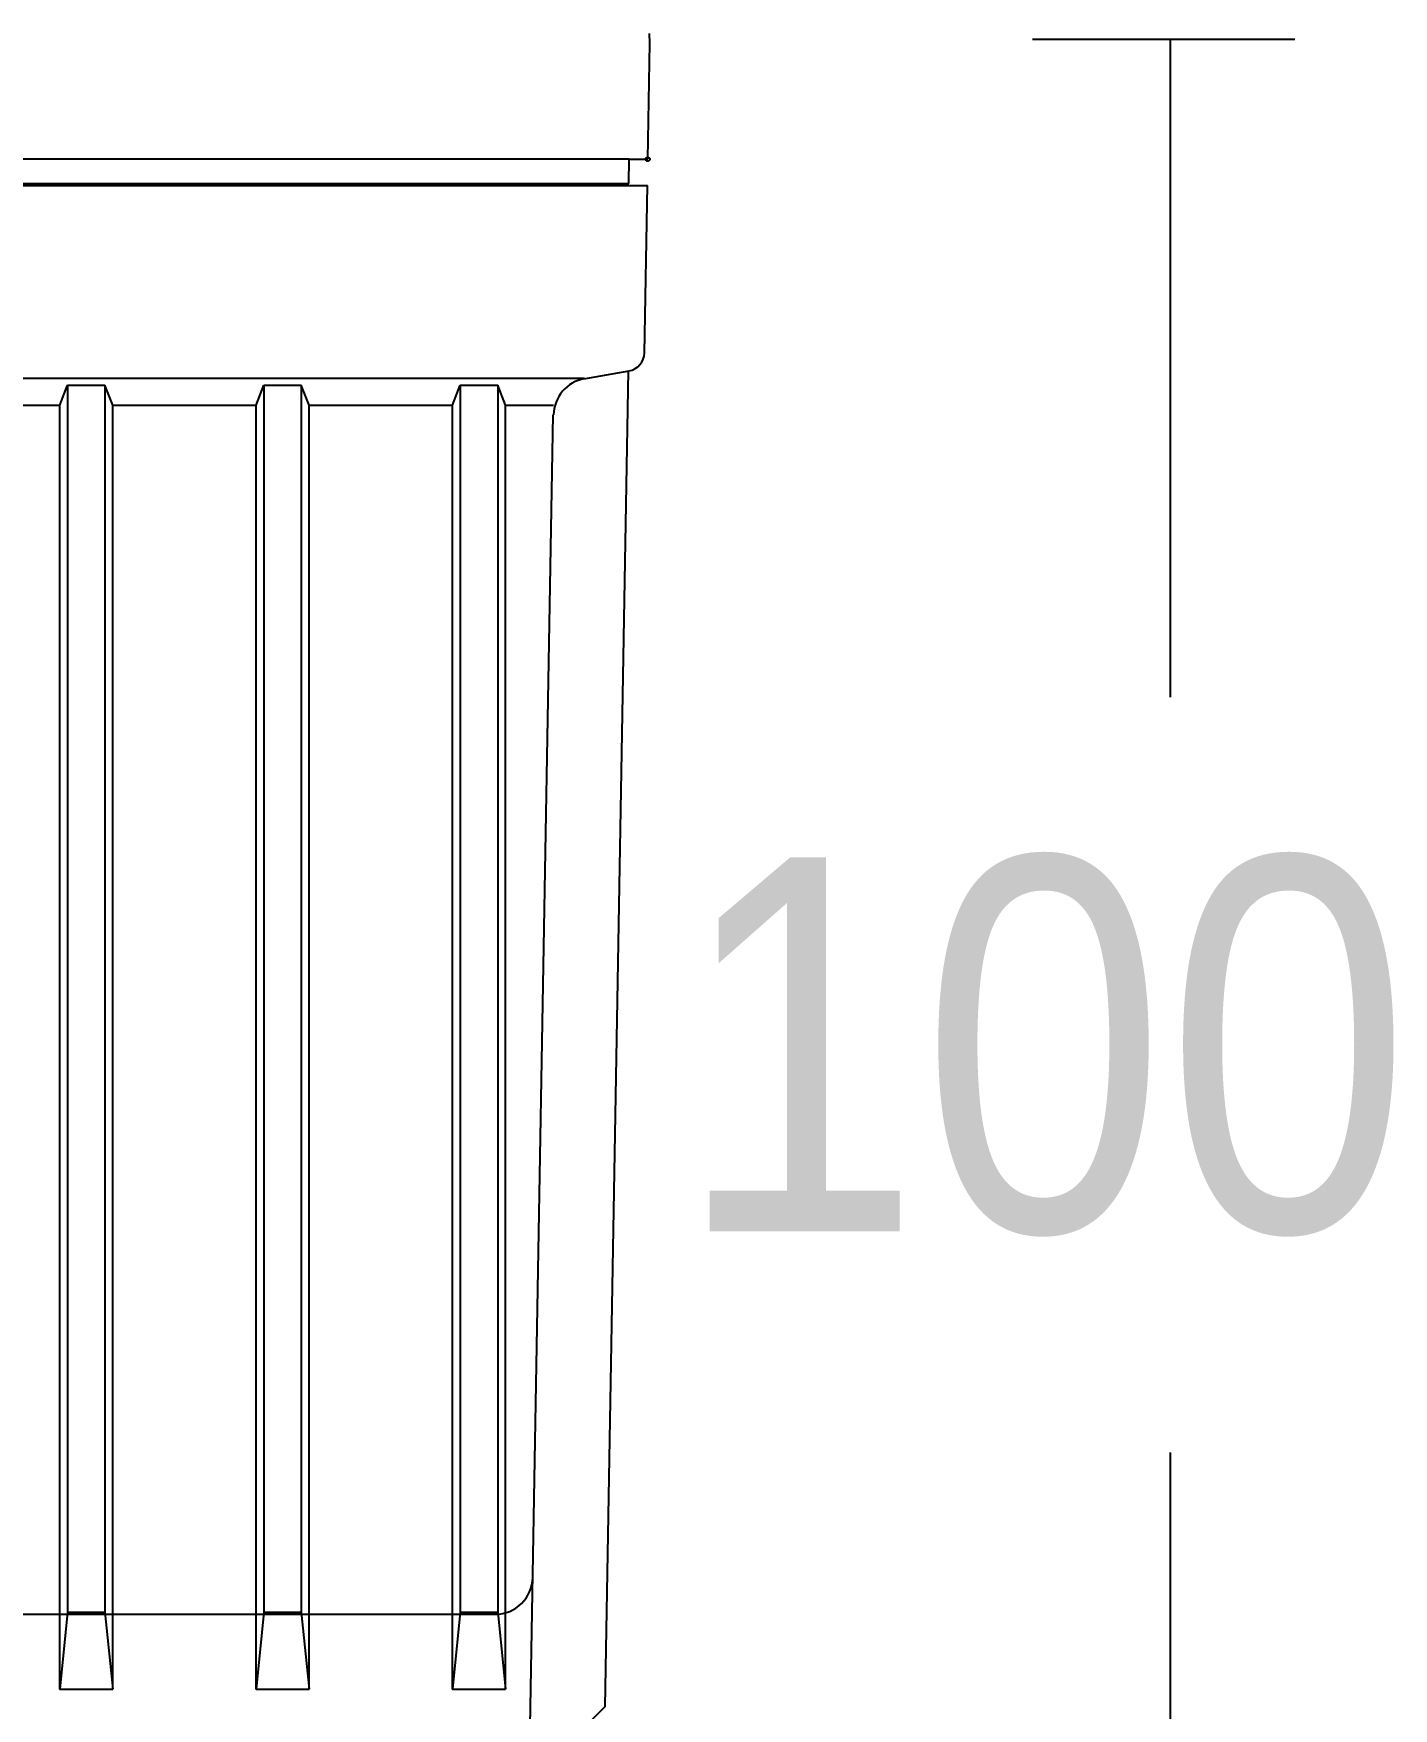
# Model space of a CAD drawing. Extents: x 0 to 172, y 0 to 108.
# Drawn here: x 31.1 to 63.6, y 25.38 to 65.4 of the extents above; entities that cross this region are included whole.
import ezdxf

# ---------------------------------------------------------------- set-up
doc = ezdxf.new("R2010")
doc.units = 0
doc.layers.add('LIVELLO_1', color=160, linetype='Continuous')
doc.styles.add('STD', font='txt')

# ---------------------------------------------------------------- blocks, each defined once
blk = doc.blocks.new('AI9-BLK1')
at = {"layer": 'LIVELLO_1', "color": 7}
for p, q in [((-40.398, 7.746), (-40.35, 10.517)), ((-40.35, 10.517), (-40.359, 10.749)), ((-31.203, 10.617), (-24.939, 10.617)), ((-27.92, 10.617), (-27.92, -5.107)), ((-40.845, 7.746), (-67.231, 7.746)), ((-40.855, 7.166), (-40.845, 7.746)), ((-40.845, 7.746), (-40.398, 7.746)), ((-67.222, 7.12), (-40.409, 7.12)), ((-66.774, 7.166), (-40.855, 7.166)), ((-40.478, 3.121), (-40.409, 7.12)), ((-41.91, 2.503), (-65.721, 2.503)), ((-41.926, 2.499), (-40.847, 2.688)), ((-54.449, 1.868), (-54.263, 2.35)), ((-54.263, 2.35), (-53.368, 2.35)), ((-53.182, 1.868), (-53.368, 2.35)), ((-53.368, 2.35), (-53.368, -26.971)), ((-49.756, 1.868), (-49.57, 2.35)), ((-49.57, 2.35), (-48.677, 2.35)), ((-48.489, 1.868), (-48.677, 2.35)), ((-48.677, 2.35), (-48.677, -26.971)), ((-45.064, 1.868), (-44.878, 2.35)), ((-44.878, 2.35), (-43.984, 2.35)), ((-44.878, 2.35), (-44.878, -26.971)), ((-43.799, 1.868), (-43.984, 2.35)), ((-43.984, 2.35), (-43.984, -26.971)), ((-57.875, 1.868), (-54.449, 1.868)), ((-54.449, -28.808), (-54.449, 1.868)), ((-53.182, -28.808), (-53.182, 1.868)), ((-53.182, 1.868), (-49.756, 1.868)), ((-49.756, -28.808), (-49.756, 1.868)), ((-48.489, -28.808), (-48.489, 1.868)), ((-48.489, 1.868), (-45.064, 1.868)), ((-45.064, -28.808), (-45.064, 1.868)), ((-43.799, -28.808), (-43.799, 1.868)), ((-43.799, 1.868), (-42.649, 1.868)), ((-27.92, -23.155), (-27.92, -37.423)), ((-63.587, -27.02), (-44.042, -27.02))]:
    blk.add_line(p, q, dxfattribs=at)
for points in [[(-43.234, -31.043), (-41.414, -29.222), (-40.859, 2.686)], [(-54.263, 2.35), (-54.263, -26.971), (-54.449, -28.808), (-53.182, -28.808)], [(-49.57, 2.35), (-49.57, -26.971), (-49.756, -28.808), (-48.489, -28.808)], [(-54.263, -26.971), (-53.368, -26.971), (-53.182, -28.808)], [(-49.57, -26.971), (-48.677, -26.971), (-48.489, -28.808)], [(-44.878, -26.971), (-45.064, -28.808), (-43.799, -28.808)], [(-44.878, -26.971), (-43.984, -26.971), (-43.799, -28.808)]]:
    blk.add_lwpolyline(points, dxfattribs=at)
blk.add_ellipse((-40.398, 7.746), major_axis=(0.0499, 0), ratio=0.946461, dxfattribs=at)
blk.add_ellipse((-40.398, 7.746), major_axis=(0.0499, 0), ratio=0.946461, dxfattribs=at)
for points in [[(-40.847, 2.688), (-40.637, 2.726), (-40.483, 2.907), (-40.478, 3.121)], [(-41.91, 2.503), (-42.331, 2.429), (-42.641, 2.064), (-42.649, 1.636)], [(-44.042, -27.02), (-43.555, -27.02), (-43.157, -26.63), (-43.148, -26.142)]]:
    blk.add_open_spline(points, degree=3, dxfattribs=at)
blk.add_open_spline([(-49.37, -32.383), (-49.37, -32.383), (-44.136, -32.383), (-44.136, -32.383), (-43.648, -32.383), (-43.251, -31.991), (-43.243, -31.505), (-43.243, -31.505), (-42.663, 1.634), (-42.663, 1.634)], degree=3, knots=[0, 0, 0, 0, 1, 1, 1, 2, 2, 2, 3, 3, 3, 3], dxfattribs=at)
at = {"layer": 'LIVELLO_1', "color": 7, "insert": (-39.717, -8.935), "char_height": 8.9376, "attachment_point": 1, "style": 'STD'}
blk.add_mtext('\\fMyriad Roman|b0|i0;\\H8.9376;\\W0.88;\\C7;100', dxfattribs=at)

msp = doc.modelspace()

# ---------------------------------------------------------------- block references
at = {"layer": 'LIVELLO_1', "color": 7}
msp.add_blockref('AI9-BLK1', (86.174929, 54.653167), dxfattribs=at)

doc.saveas('drawing.dxf')
